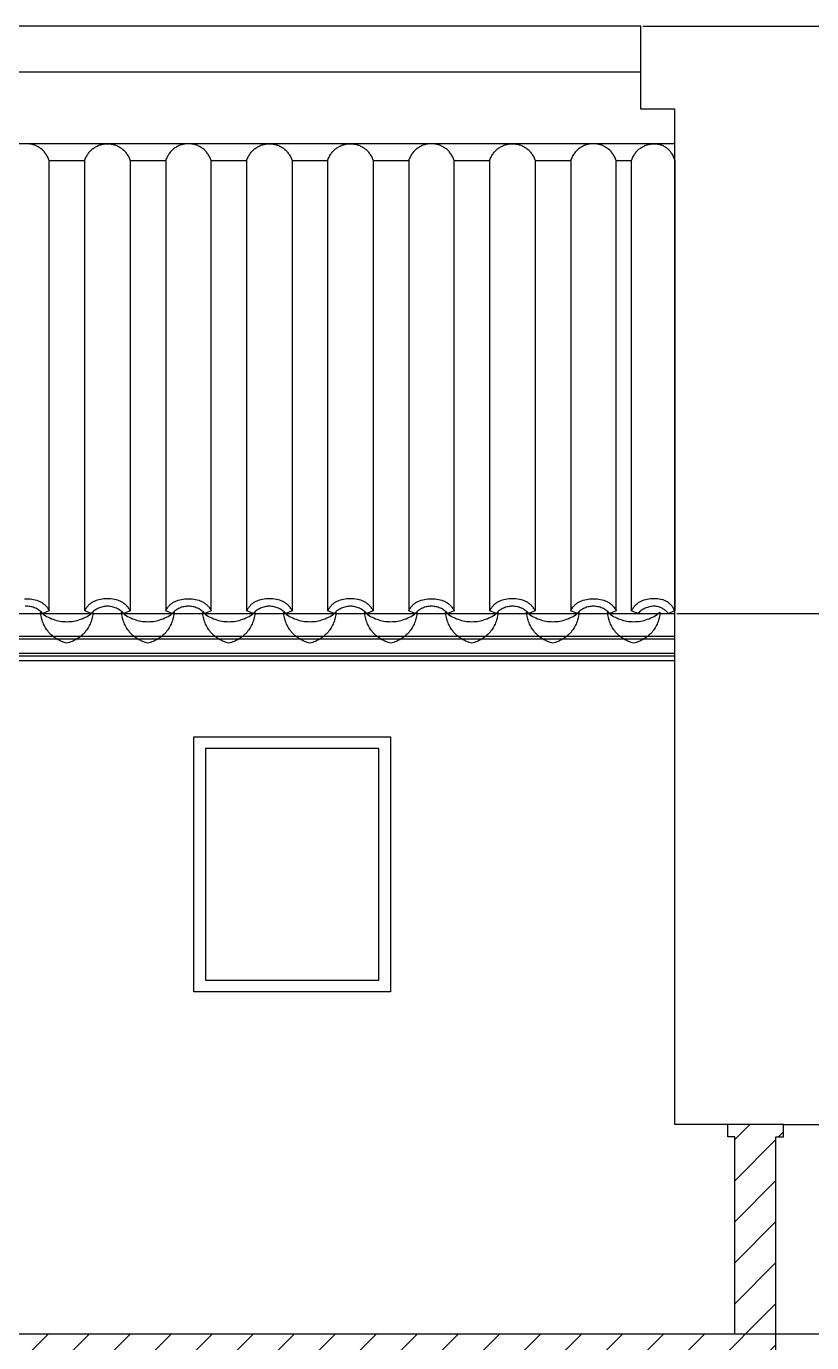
# Model space of a CAD drawing. Extents: x -20250 to 331240, y -699 to 63168.
# Drawn here: x 195553 to 198938, y 11074 to 16744 of the extents above; entities that cross this region are included whole.
import ezdxf

# ---------------------------------------------------------------- set-up
doc = ezdxf.new("R2010")
doc.units = 0
doc.header["$LTSCALE"] = 1000
doc.header["$MEASUREMENT"] = 0
for name, color, linetype in [('DOTE', 1, 'Continuous'), ('PUB_HATCH', 8, 'Continuous'), ('WALL', 9, 'Continuous'), ('窗', 4, 'Continuous')]:
    doc.layers.add(name, color=color, linetype=linetype)
doc.layers.add('瓦', color=7, linetype='Continuous', true_color=0x57e157)

msp = doc.modelspace()

# ---------------------------------------------------------------- hatches: boundary and pattern name
at = {"layer": 'PUB_HATCH'}
h = msp.add_hatch(dxfattribs=at)
h.set_pattern_fill('普通砖', color=256, scale=50, style=0)
h.set_pattern_definition([(45, (-59853.03, 80703.54), (-88.388383, 88.388383), [])])
h.paths.add_polyline_path([(198783.3, 11961.1), (198816.5, 11961.1), (198816.5, 12013.8), (198576.5, 12013.8), (198576.5, 11961.1), (198605.8, 11961.1), (198605.8, 11112.7), (194920.4, 11112.7), (194920.4, 12117.2), (194700.4, 12117.2), (194700.4, 11185.5), (192902.8, 11185.5), (192902.8, 13691.1), (194700.4, 13691.1), (194700.4, 13287.4), (194920.4, 13287.4), (194920.4, 13691.1), (195011.2, 13691.1), (195011.2, 13922.3), (194920.4, 13922.3), (194920.4, 13872.3), (192682.8, 13872.3), (192682.8, 13922.3), (192591.9, 13922.3), (192591.9, 13691.1), (192682.8, 13691.1), (192682.8, 7864.9), (192902.8, 7864.9), (192902.8, 11035.5), (194700.4, 11035.5), (194700.4, 7864.9), (194920.4, 7864.9), (194920.4, 10962.7), (198501.6, 10962.7), (198501.6, 10290.2), (198721.4, 10290.2), (198721.4, 10934.2), (198783.3, 10934.2)])

# ---------------------------------------------------------------- linework, layer by layer
at = {"layer": 'DOTE', "elevation": 0}
for points in [[(198210.7, 16744.3), (202243.7, 16744.3)], [(198357, 14214.5), (202243.7, 14214.5)], [(198816.5, 12013.8), (202243.7, 12013.8)], [(198605.8, 11112.7), (202243.7, 11112.7)]]:
    msp.add_lwpolyline(points, dxfattribs=at)
at = {"layer": 'WALL'}
for points in [[(198721.4, 7864.9, 0), (198721.4, 10934.2, 0), (198783.3, 10934.2, 0), (198783.3, 11961.1, 0), (198816.5, 11961.1, 0), (198816.5, 12013.8, 0), (198347.7, 12013.8, 0), (198347.7, 16387.6, 0), (198201.5, 16387.6, 0), (198201.5, 16744.3, 0), (188970.1, 16744.3, 0), (188970.1, 16387.6, 0), (188823.9, 16387.6, 0), (188823.9, 11881.3, 0), (188794.1, 11881.3, 0), (188794.1, 11839.2, 0), (188823.9, 11839.2, 0), (188823.9, 7848.1, 0), (189123.6, 7848.1, 0), (189123.6, 11719.5, 0), (190090.6, 11176.7, 0), (190789.2, 10855.7, 0), (191995, 10298.9, 0)], [(188970.1, 16547.8, 0), (198201.5, 16547.8, 0)], [(198347.7, 16238.6, 0), (188823.9, 16238.6, 0)], [(188823.9, 14214.5, 0), (198347.7, 14214.5, 0)], [(188823.9, 14118, 0), (198347.7, 14118, 0)], [(188823.9, 14105.8, 0), (198347.7, 14105.8, 0)], [(188823.9, 14043.6, 0), (198347.7, 14043.6, 0)], [(188823.9, 14032.1, 0), (198347.7, 14032.1, 0)], [(188823.9, 14013.1, 0), (198347.7, 14013.1, 0)], [(198605.8, 11112.7, 0), (198605.8, 11961.1, 0), (198576.5, 11961.1, 0), (198576.5, 12013.8, 0)], [(194920.4, 11112.7, 0), (198605.8, 11112.7, 0)]]:
    msp.add_polyline3d(points, dxfattribs=at)
at = {"layer": '瓦'}
for points in [[(195546, 14278.6), (195553.8, 14278.7), (195561.6, 14278.6), (195569.2, 14278.1), (195576.8, 14277.2), (195584.1, 14276), (195591.3, 14274.3), (195598.3, 14272.3), (195605, 14269.9), (195608.3, 14268.5), (195611.5, 14267), (195614.7, 14265.4), (195617.8, 14263.7), (195620.8, 14261.9), (195623.7, 14260), (195626.5, 14257.9), (195629.3, 14255.7), (195632, 14253.5), (195634.5, 14251.1), (195637, 14248.5), (195639.4, 14245.9), (195641.7, 14243.1), (195643.9, 14240.2), (195646, 14237.1), (195648, 14233.9), (195649.9, 14230.6), (195651.6, 14227.2), (195651.6, 16165.7), (195650.3, 16169.7), (195648.8, 16173.7), (195647.2, 16177.5), (195645.5, 16181.3), (195643.6, 16184.9), (195641.6, 16188.5), (195639.4, 16192), (195637.1, 16195.3), (195634.7, 16198.6), (195632.2, 16201.8), (195629.5, 16204.8), (195626.8, 16207.7), (195623.9, 16210.6), (195620.9, 16213.3), (195617.8, 16215.9), (195614.7, 16218.3), (195611.4, 16220.7), (195608, 16222.9), (195604.6, 16225), (195601, 16226.9), (195597.4, 16228.7), (195593.7, 16230.3), (195590, 16231.9), (195586.2, 16233.2), (195582.3, 16234.5), (195578.3, 16235.5), (195574.3, 16236.4), (195570.3, 16237.2), (195566.2, 16237.8), (195562.1, 16238.2), (195557.9, 16238.4), (195553.7, 16238.5), (195549.5, 16238.4)], [(195804.8, 14227.2), (195804.8, 16165.7), (195806.1, 16169.7), (195807.5, 16173.7), (195809.1, 16177.5), (195810.9, 16181.3), (195812.8, 16184.9), (195814.8, 16188.5), (195816.9, 16192), (195819.2, 16195.3), (195821.6, 16198.6), (195824.2, 16201.8), (195826.8, 16204.8), (195829.6, 16207.7), (195832.5, 16210.6), (195835.4, 16213.3), (195838.5, 16215.9), (195841.7, 16218.3), (195845, 16220.7), (195848.4, 16222.9), (195851.8, 16225), (195855.3, 16226.9), (195858.9, 16228.7), (195862.6, 16230.3), (195866.4, 16231.9), (195870.2, 16233.2), (195874.1, 16234.5), (195878, 16235.5), (195882, 16236.4), (195886.1, 16237.2), (195890.2, 16237.8), (195894.3, 16238.2), (195898.5, 16238.4), (195902.7, 16238.5), (195906.9, 16238.4), (195911.1, 16238.2), (195915.2, 16237.8), (195919.3, 16237.2), (195923.4, 16236.4), (195927.4, 16235.5), (195931.3, 16234.5), (195935.2, 16233.2), (195939, 16231.9), (195942.8, 16230.3), (195946.5, 16228.7), (195950.1, 16226.9), (195953.6, 16225), (195957, 16222.9), (195960.4, 16220.7), (195963.7, 16218.3), (195966.9, 16215.9), (195969.9, 16213.3), (195972.9, 16210.6), (195975.8, 16207.7), (195978.6, 16204.8), (195981.2, 16201.8), (195983.7, 16198.6), (195986.1, 16195.3), (195988.4, 16192), (195990.6, 16188.5), (195992.6, 16184.9), (195994.5, 16181.3), (195996.2, 16177.5), (195997.8, 16173.7), (195999.3, 16169.7), (196000.6, 16165.7), (196000.6, 14227.2), (195998.8, 14230.6), (195996.9, 14233.9), (195995, 14237.1), (195992.9, 14240.2), (195990.7, 14243.1), (195988.4, 14245.8), (195986, 14248.5), (195983.5, 14251), (195980.9, 14253.4), (195978.2, 14255.7), (195975.5, 14257.9), (195972.6, 14259.9), (195969.7, 14261.9), (195966.7, 14263.7), (195963.6, 14265.4), (195960.4, 14267), (195957.2, 14268.5), (195953.9, 14269.8), (195947.2, 14272.2), (195940.2, 14274.2), (195933, 14275.9), (195925.6, 14277.1), (195918.1, 14278), (195910.4, 14278.5), (195902.7, 14278.6), (195894.9, 14278.5), (195887.2, 14277.9), (195879.7, 14277.1), (195872.3, 14275.8), (195865.1, 14274.2), (195858.2, 14272.2), (195851.4, 14269.8), (195848.1, 14268.4), (195844.9, 14266.9), (195841.7, 14265.3), (195838.7, 14263.6), (195835.7, 14261.8), (195832.7, 14259.8), (195829.9, 14257.8), (195827.1, 14255.6), (195824.5, 14253.3), (195821.9, 14250.9), (195819.4, 14248.4), (195817, 14245.7), (195814.7, 14242.9), (195812.5, 14240), (195810.4, 14237), (195808.5, 14233.8), (195806.6, 14230.5), (195804.8, 14227)], [(196349.6, 14227.2), (196322, 14214.6), (196318.6, 14218.3), (196315, 14221.8), (196311.3, 14225), (196307.4, 14228.1), (196303.3, 14230.9), (196299.1, 14233.6), (196294.8, 14235.9), (196290.3, 14238.1), (196285.8, 14240), (196281.1, 14241.7), (196276.4, 14243.1), (196271.6, 14244.3), (196266.7, 14245.2), (196261.8, 14245.9), (196256.8, 14246.3), (196251.8, 14246.4), (196246.7, 14246.3), (196241.7, 14245.9), (196236.8, 14245.2), (196231.9, 14244.3), (196227.1, 14243.1), (196222.4, 14241.7), (196217.8, 14240), (196213.2, 14238.1), (196208.8, 14235.9), (196204.5, 14233.6), (196200.3, 14230.9), (196196.2, 14228.1), (196192.3, 14225.1), (196188.5, 14221.8), (196185, 14218.3), (196181.5, 14214.6), (196154, 14227.2), (196155.7, 14230.7), (196157.6, 14234), (196159.6, 14237.2), (196161.7, 14240.2), (196163.9, 14243.2), (196166.2, 14245.9), (196168.6, 14248.6), (196171.1, 14251.1), (196173.7, 14253.6), (196176.3, 14255.8), (196179.1, 14258), (196182, 14260.1), (196184.9, 14262), (196187.9, 14263.8), (196191, 14265.5), (196194.1, 14267.1), (196197.3, 14268.6), (196200.6, 14269.9), (196207.4, 14272.4), (196214.4, 14274.4), (196221.6, 14276), (196228.9, 14277.2), (196236.5, 14278.1), (196244.1, 14278.6), (196251.9, 14278.7), (196259.7, 14278.6), (196267.3, 14278.1), (196274.9, 14277.2), (196282.2, 14276), (196289.4, 14274.3), (196296.4, 14272.3), (196303.1, 14269.9), (196306.4, 14268.5), (196309.6, 14267), (196312.8, 14265.4), (196315.9, 14263.7), (196318.9, 14261.9), (196321.8, 14260), (196324.6, 14257.9), (196327.4, 14255.7), (196330.1, 14253.5), (196332.6, 14251.1), (196335.1, 14248.5), (196337.5, 14245.9), (196339.8, 14243.1), (196342, 14240.2), (196344.1, 14237.1), (196346.1, 14233.9), (196347.9, 14230.6), (196349.7, 14227.2), (196349.7, 16165.7), (196348.4, 16169.7), (196346.9, 16173.7), (196345.3, 16177.5), (196343.6, 16181.3), (196341.7, 16184.9), (196339.7, 16188.5), (196337.5, 16192), (196335.2, 16195.3), (196332.8, 16198.6), (196330.3, 16201.8), (196327.6, 16204.8), (196324.9, 16207.7), (196322, 16210.6), (196319, 16213.3), (196315.9, 16215.9), (196312.7, 16218.3), (196309.5, 16220.7), (196306.1, 16222.9), (196302.7, 16225), (196299.1, 16226.9), (196295.5, 16228.7), (196291.8, 16230.3), (196288.1, 16231.9), (196284.3, 16233.2), (196280.4, 16234.5), (196276.4, 16235.5), (196272.4, 16236.4), (196268.4, 16237.2), (196264.3, 16237.8), (196260.1, 16238.2), (196256, 16238.4), (196251.8, 16238.5), (196247.5, 16238.4), (196243.4, 16238.2), (196239.2, 16237.8), (196235.1, 16237.2), (196231.1, 16236.4), (196227.1, 16235.5), (196223.2, 16234.5), (196219.3, 16233.2), (196215.4, 16231.9), (196211.7, 16230.3), (196208, 16228.7), (196204.4, 16226.9), (196200.9, 16225), (196197.4, 16222.9), (196194, 16220.7), (196190.8, 16218.3), (196187.6, 16215.9), (196184.5, 16213.3), (196181.5, 16210.6), (196178.7, 16207.7), (196175.9, 16204.8), (196173.2, 16201.8), (196170.7, 16198.6), (196168.3, 16195.3), (196166, 16192), (196163.9, 16188.5), (196161.8, 16184.9), (196159.9, 16181.3), (196158.2, 16177.5), (196156.6, 16173.7), (196155.2, 16169.7), (196153.9, 16165.7), (196153.9, 14227.2)], [(196502.9, 14227.2), (196502.9, 16165.7), (196504.2, 16169.7), (196505.6, 16173.7), (196507.2, 16177.5), (196509, 16181.3), (196510.9, 16184.9), (196512.9, 16188.5), (196515, 16192), (196517.3, 16195.3), (196519.7, 16198.6), (196522.3, 16201.8), (196524.9, 16204.8), (196527.7, 16207.7), (196530.6, 16210.6), (196533.5, 16213.3), (196536.6, 16215.9), (196539.8, 16218.3), (196543.1, 16220.7), (196546.4, 16222.9), (196549.9, 16225), (196553.4, 16226.9), (196557, 16228.7), (196560.7, 16230.3), (196564.5, 16231.9), (196568.3, 16233.2), (196572.2, 16234.5), (196576.1, 16235.5), (196580.1, 16236.4), (196584.2, 16237.2), (196588.3, 16237.8), (196592.4, 16238.2), (196596.6, 16238.4), (196600.8, 16238.5), (196605, 16238.4), (196609.2, 16238.2), (196613.3, 16237.8), (196617.4, 16237.2), (196621.5, 16236.4), (196625.5, 16235.5), (196629.4, 16234.5), (196633.3, 16233.2), (196637.1, 16231.9), (196640.9, 16230.3), (196644.5, 16228.7), (196648.2, 16226.9), (196651.7, 16225), (196655.1, 16222.9), (196658.5, 16220.7), (196661.8, 16218.3), (196665, 16215.9), (196668, 16213.3), (196671, 16210.6), (196673.9, 16207.7), (196676.6, 16204.8), (196679.3, 16201.8), (196681.8, 16198.6), (196684.2, 16195.3), (196686.5, 16192), (196688.7, 16188.5), (196690.7, 16184.9), (196692.6, 16181.3), (196694.3, 16177.5), (196695.9, 16173.7), (196697.4, 16169.7), (196698.7, 16165.7), (196698.7, 14227.2), (196696.9, 14230.6), (196695, 14233.9), (196693, 14237.1), (196691, 14240.2), (196688.8, 14243.1), (196686.5, 14245.8), (196684.1, 14248.5), (196681.6, 14251), (196679, 14253.4), (196676.3, 14255.7), (196673.5, 14257.9), (196670.7, 14259.9), (196667.8, 14261.9), (196664.8, 14263.7), (196661.7, 14265.4), (196658.5, 14267), (196655.3, 14268.5), (196652, 14269.8), (196645.3, 14272.2), (196638.3, 14274.2), (196631.1, 14275.9), (196623.7, 14277.1), (196616.2, 14278), (196608.5, 14278.5), (196600.8, 14278.6), (196593, 14278.5), (196585.3, 14277.9), (196577.8, 14277.1), (196570.4, 14275.8), (196563.2, 14274.2), (196556.2, 14272.2), (196549.5, 14269.8), (196546.2, 14268.4), (196543, 14266.9), (196539.8, 14265.3), (196536.8, 14263.6), (196533.8, 14261.8), (196530.8, 14259.8), (196528, 14257.8), (196525.2, 14255.6), (196522.6, 14253.3), (196520, 14250.9), (196517.5, 14248.4), (196515.1, 14245.7), (196512.8, 14242.9), (196510.6, 14240), (196508.5, 14237), (196506.5, 14233.8), (196504.7, 14230.5), (196502.9, 14227)], [(196851.9, 14227.2), (196851.9, 16165.7), (196853.2, 16169.7), (196854.7, 16173.7), (196856.3, 16177.5), (196858, 16181.3), (196859.9, 16184.9), (196861.9, 16188.5), (196864.1, 16192), (196866.4, 16195.3), (196868.8, 16198.6), (196871.3, 16201.8), (196874, 16204.8), (196876.7, 16207.7), (196879.6, 16210.6), (196882.6, 16213.3), (196885.7, 16215.9), (196888.9, 16218.3), (196892.1, 16220.7), (196895.5, 16222.9), (196898.9, 16225), (196902.5, 16226.9), (196906.1, 16228.7), (196909.8, 16230.3), (196913.5, 16231.9), (196917.3, 16233.2), (196921.2, 16234.5), (196925.2, 16235.5), (196929.2, 16236.4), (196933.2, 16237.2), (196937.3, 16237.8), (196941.5, 16238.2), (196945.6, 16238.4), (196949.8, 16238.5), (196954, 16238.4), (196958.2, 16238.2), (196962.4, 16237.8), (196966.5, 16237.2), (196970.5, 16236.4), (196974.5, 16235.5), (196978.4, 16234.5), (196982.3, 16233.2), (196986.2, 16231.9), (196989.9, 16230.3), (196993.6, 16228.7), (196997.2, 16226.9), (197000.7, 16225), (197004.2, 16222.9), (197007.5, 16220.7), (197010.8, 16218.3), (197014, 16215.9), (197017.1, 16213.3), (197020.1, 16210.6), (197022.9, 16207.7), (197025.7, 16204.8), (197028.4, 16201.8), (197030.9, 16198.6), (197033.3, 16195.3), (197035.6, 16192), (197037.7, 16188.5), (197039.8, 16184.9), (197041.6, 16181.3), (197043.4, 16177.5), (197045, 16173.7), (197046.4, 16169.7), (197047.7, 16165.7), (197047.7, 14227.2), (197046, 14230.6), (197044.1, 14233.9), (197042.1, 14237.1), (197040, 14240.2), (197037.8, 14243.1), (197035.5, 14245.8), (197033.1, 14248.5), (197030.6, 14251), (197028, 14253.4), (197025.4, 14255.7), (197022.6, 14257.9), (197019.7, 14259.9), (197016.8, 14261.9), (197013.8, 14263.7), (197010.7, 14265.4), (197007.6, 14267), (197004.4, 14268.5), (197001.1, 14269.8), (196994.3, 14272.2), (196987.3, 14274.2), (196980.1, 14275.9), (196972.8, 14277.1), (196965.2, 14278), (196957.6, 14278.5), (196949.8, 14278.6), (196942, 14278.5), (196934.4, 14277.9), (196926.8, 14277.1), (196919.5, 14275.8), (196912.3, 14274.2), (196905.3, 14272.2), (196898.5, 14269.8), (196895.3, 14268.4), (196892, 14266.9), (196888.9, 14265.3), (196885.8, 14263.6), (196882.8, 14261.8), (196879.9, 14259.8), (196877, 14257.8), (196874.3, 14255.6), (196871.6, 14253.3), (196869, 14250.9), (196866.5, 14248.4), (196864.1, 14245.7), (196861.9, 14242.9), (196859.7, 14240), (196857.6, 14237), (196855.6, 14233.8), (196853.7, 14230.5), (196852, 14227)], [(197396.8, 14227.2), (197369.2, 14214.6), (197365.8, 14218.3), (197362.2, 14221.8), (197358.4, 14225), (197354.5, 14228.1), (197350.4, 14230.9), (197346.2, 14233.6), (197341.9, 14235.9), (197337.5, 14238.1), (197332.9, 14240), (197328.3, 14241.7), (197323.5, 14243.1), (197318.7, 14244.3), (197313.9, 14245.2), (197308.9, 14245.9), (197303.9, 14246.3), (197298.9, 14246.4), (197293.9, 14246.3), (197288.9, 14245.9), (197284, 14245.2), (197279.1, 14244.3), (197274.3, 14243.1), (197269.5, 14241.7), (197264.9, 14240), (197260.4, 14238.1), (197255.9, 14235.9), (197251.6, 14233.6), (197247.4, 14230.9), (197243.4, 14228.1), (197239.4, 14225.1), (197235.7, 14221.8), (197232.1, 14218.3), (197228.7, 14214.6), (197201.1, 14227.2), (197202.9, 14230.7), (197204.8, 14234), (197206.7, 14237.2), (197208.8, 14240.2), (197211, 14243.2), (197213.3, 14245.9), (197215.7, 14248.6), (197218.2, 14251.1), (197220.8, 14253.6), (197223.5, 14255.8), (197226.2, 14258), (197229.1, 14260.1), (197232, 14262), (197235, 14263.8), (197238.1, 14265.5), (197241.2, 14267.1), (197244.5, 14268.6), (197247.8, 14269.9), (197254.5, 14272.4), (197261.5, 14274.4), (197268.7, 14276), (197276.1, 14277.2), (197283.6, 14278.1), (197291.3, 14278.6), (197299, 14278.7), (197306.8, 14278.6), (197314.5, 14278.1), (197322, 14277.2), (197329.4, 14276), (197336.5, 14274.3), (197343.5, 14272.3), (197350.3, 14269.9), (197353.6, 14268.5), (197356.8, 14267), (197359.9, 14265.4), (197363, 14263.7), (197366, 14261.9), (197368.9, 14260), (197371.8, 14257.9), (197374.5, 14255.7), (197377.2, 14253.5), (197379.8, 14251.1), (197382.3, 14248.5), (197384.7, 14245.9), (197387, 14243.1), (197389.1, 14240.2), (197391.2, 14237.1), (197393.2, 14233.9), (197395.1, 14230.6), (197396.8, 14227.2), (197396.8, 16165.7), (197395.5, 16169.7), (197394.1, 16173.7), (197392.5, 16177.5), (197390.7, 16181.3), (197388.8, 16184.9), (197386.8, 16188.5), (197384.7, 16192), (197382.4, 16195.3), (197380, 16198.6), (197377.4, 16201.8), (197374.8, 16204.8), (197372, 16207.7), (197369.1, 16210.6), (197366.2, 16213.3), (197363.1, 16215.9), (197359.9, 16218.3), (197356.6, 16220.7), (197353.2, 16222.9), (197349.8, 16225), (197346.3, 16226.9), (197342.7, 16228.7), (197339, 16230.3), (197335.2, 16231.9), (197331.4, 16233.2), (197327.5, 16234.5), (197323.6, 16235.5), (197319.6, 16236.4), (197315.5, 16237.2), (197311.4, 16237.8), (197307.3, 16238.2), (197303.1, 16238.4), (197298.9, 16238.5), (197294.7, 16238.4), (197290.5, 16238.2), (197286.4, 16237.8), (197282.3, 16237.2), (197278.2, 16236.4), (197274.2, 16235.5), (197270.3, 16234.5), (197266.4, 16233.2), (197262.6, 16231.9), (197258.8, 16230.3), (197255.1, 16228.7), (197251.5, 16226.9), (197248, 16225), (197244.6, 16222.9), (197241.2, 16220.7), (197237.9, 16218.3), (197234.7, 16215.9), (197231.6, 16213.3), (197228.7, 16210.6), (197225.8, 16207.7), (197223, 16204.8), (197220.4, 16201.8), (197217.9, 16198.6), (197215.4, 16195.3), (197213.1, 16192), (197211, 16188.5), (197209, 16184.9), (197207.1, 16181.3), (197205.3, 16177.5), (197203.7, 16173.7), (197202.3, 16169.7), (197201, 16165.7), (197201, 14227.2)], [(197550, 14227.2), (197550, 16165.7), (197551.3, 16169.7), (197552.8, 16173.7), (197554.4, 16177.5), (197556.1, 16181.3), (197558, 16184.9), (197560, 16188.5), (197562.2, 16192), (197564.5, 16195.3), (197566.9, 16198.6), (197569.4, 16201.8), (197572.1, 16204.8), (197574.8, 16207.7), (197577.7, 16210.6), (197580.7, 16213.3), (197583.8, 16215.9), (197586.9, 16218.3), (197590.2, 16220.7), (197593.6, 16222.9), (197597, 16225), (197600.6, 16226.9), (197604.2, 16228.7), (197607.9, 16230.3), (197611.6, 16231.9), (197615.4, 16233.2), (197619.3, 16234.5), (197623.3, 16235.5), (197627.3, 16236.4), (197631.3, 16237.2), (197635.4, 16237.8), (197639.5, 16238.2), (197643.7, 16238.4), (197647.9, 16238.5), (197652.1, 16238.4), (197656.3, 16238.2), (197660.5, 16237.8), (197664.6, 16237.2), (197668.6, 16236.4), (197672.6, 16235.5), (197676.5, 16234.5), (197680.4, 16233.2), (197684.2, 16231.9), (197688, 16230.3), (197691.7, 16228.7), (197695.3, 16226.9), (197698.8, 16225), (197702.3, 16222.9), (197705.6, 16220.7), (197708.9, 16218.3), (197712.1, 16215.9), (197715.2, 16213.3), (197718.2, 16210.6), (197721, 16207.7), (197723.8, 16204.8), (197726.4, 16201.8), (197729, 16198.6), (197731.4, 16195.3), (197733.7, 16192), (197735.8, 16188.5), (197737.9, 16184.9), (197739.7, 16181.3), (197741.5, 16177.5), (197743.1, 16173.7), (197744.5, 16169.7), (197745.8, 16165.7), (197745.8, 14227.2), (197744, 14230.6), (197742.2, 14233.9), (197740.2, 14237.1), (197738.1, 14240.2), (197735.9, 14243.1), (197733.6, 14245.8), (197731.2, 14248.5), (197728.7, 14251), (197726.1, 14253.4), (197723.5, 14255.7), (197720.7, 14257.9), (197717.8, 14259.9), (197714.9, 14261.9), (197711.9, 14263.7), (197708.8, 14265.4), (197705.7, 14267), (197702.5, 14268.5), (197699.2, 14269.8), (197692.4, 14272.2), (197685.4, 14274.2), (197678.2, 14275.9), (197670.9, 14277.1), (197663.3, 14278), (197655.7, 14278.5), (197647.9, 14278.6), (197640.1, 14278.5), (197632.5, 14277.9), (197624.9, 14277.1), (197617.6, 14275.8), (197610.4, 14274.2), (197603.4, 14272.2), (197596.6, 14269.8), (197593.4, 14268.4), (197590.1, 14266.9), (197587, 14265.3), (197583.9, 14263.6), (197580.9, 14261.8), (197578, 14259.8), (197575.1, 14257.8), (197572.4, 14255.6), (197569.7, 14253.3), (197567.1, 14250.9), (197564.6, 14248.4), (197562.2, 14245.7), (197559.9, 14242.9), (197557.8, 14240), (197555.7, 14237), (197553.7, 14233.8), (197551.8, 14230.5), (197550.1, 14227)], [(198094.9, 14227.2), (198067.3, 14214.6), (198063.9, 14218.3), (198060.3, 14221.8), (198056.5, 14225), (198052.6, 14228.1), (198048.5, 14230.9), (198044.3, 14233.6), (198040, 14235.9), (198035.6, 14238.1), (198031, 14240), (198026.4, 14241.7), (198021.6, 14243.1), (198016.8, 14244.3), (198012, 14245.2), (198007, 14245.9), (198002, 14246.3), (197997, 14246.4), (197992, 14246.3), (197987, 14245.9), (197982, 14245.2), (197977.2, 14244.3), (197972.4, 14243.1), (197967.6, 14241.7), (197963, 14240), (197958.5, 14238.1), (197954, 14235.9), (197949.7, 14233.6), (197945.5, 14230.9), (197941.5, 14228.1), (197937.5, 14225.1), (197933.8, 14221.8), (197930.2, 14218.3), (197926.8, 14214.6), (197899.2, 14227.2), (197901, 14230.7), (197902.9, 14234), (197904.8, 14237.2), (197906.9, 14240.2), (197909.1, 14243.2), (197911.4, 14245.9), (197913.8, 14248.6), (197916.3, 14251.1), (197918.9, 14253.6), (197921.6, 14255.8), (197924.3, 14258), (197927.2, 14260.1), (197930.1, 14262), (197933.1, 14263.8), (197936.2, 14265.5), (197939.3, 14267.1), (197942.6, 14268.6), (197945.9, 14269.9), (197952.6, 14272.4), (197959.6, 14274.4), (197966.8, 14276), (197974.2, 14277.2), (197981.7, 14278.1), (197989.4, 14278.6), (197997.1, 14278.7), (198004.9, 14278.6), (198012.6, 14278.1), (198020.1, 14277.2), (198027.5, 14276), (198034.6, 14274.3), (198041.6, 14272.3), (198048.4, 14269.9), (198051.7, 14268.5), (198054.9, 14267), (198058, 14265.4), (198061.1, 14263.7), (198064.1, 14261.9), (198067, 14260), (198069.9, 14257.9), (198072.6, 14255.7), (198075.3, 14253.5), (198077.9, 14251.1), (198080.4, 14248.5), (198082.7, 14245.9), (198085, 14243.1), (198087.2, 14240.2), (198089.3, 14237.1), (198091.3, 14233.9), (198093.2, 14230.6), (198094.9, 14227.2), (198094.9, 16165.7), (198093.6, 16169.7), (198092.2, 16173.7), (198090.6, 16177.5), (198088.8, 16181.3), (198086.9, 16184.9), (198084.9, 16188.5), (198082.7, 16192), (198080.5, 16195.3), (198078, 16198.6), (198075.5, 16201.8), (198072.9, 16204.8), (198070.1, 16207.7), (198067.2, 16210.6), (198064.2, 16213.3), (198061.2, 16215.9), (198058, 16218.3), (198054.7, 16220.7), (198051.3, 16222.9), (198047.9, 16225), (198044.4, 16226.9), (198040.7, 16228.7), (198037.1, 16230.3), (198033.3, 16231.9), (198029.5, 16233.2), (198025.6, 16234.5), (198021.7, 16235.5), (198017.7, 16236.4), (198013.6, 16237.2), (198009.5, 16237.8), (198005.4, 16238.2), (198001.2, 16238.4), (197997, 16238.5), (197992.8, 16238.4), (197988.6, 16238.2), (197984.5, 16237.8), (197980.4, 16237.2), (197976.3, 16236.4), (197972.3, 16235.5), (197968.4, 16234.5), (197964.5, 16233.2), (197960.7, 16231.9), (197956.9, 16230.3), (197953.2, 16228.7), (197949.6, 16226.9), (197946.1, 16225), (197942.6, 16222.9), (197939.3, 16220.7), (197936, 16218.3), (197932.8, 16215.9), (197929.7, 16213.3), (197926.8, 16210.6), (197923.9, 16207.7), (197921.1, 16204.8), (197918.5, 16201.8), (197915.9, 16198.6), (197913.5, 16195.3), (197911.2, 16192), (197909.1, 16188.5), (197907.1, 16184.9), (197905.2, 16181.3), (197903.4, 16177.5), (197901.8, 16173.7), (197900.4, 16169.7), (197899.1, 16165.7), (197899.1, 14227.2)], [(198161.2, 14227.2), (198161.2, 16165.7), (198162.4, 16169.7), (198163.9, 16173.7), (198165.5, 16177.5), (198167.2, 16181.3), (198169.1, 16184.9), (198171.1, 16188.5), (198173.3, 16192), (198175.6, 16195.3), (198178, 16198.6), (198180.5, 16201.8), (198183.2, 16204.8), (198186, 16207.7), (198188.8, 16210.6), (198191.8, 16213.3), (198194.9, 16215.9), (198198.1, 16218.3), (198201.3, 16220.7), (198204.7, 16222.9), (198208.2, 16225), (198211.7, 16226.9), (198215.3, 16228.7), (198219, 16230.3), (198222.7, 16231.9), (198226.6, 16233.2), (198230.5, 16234.5), (198234.4, 16235.5), (198238.4, 16236.4), (198242.4, 16237.2), (198246.5, 16237.8), (198250.7, 16238.2), (198254.8, 16238.4), (198259.1, 16238.5), (198263.2, 16238.4), (198267.3, 16238.2), (198271.4, 16237.8), (198275.3, 16237.2), (198279.1, 16236.4), (198282.9, 16235.5), (198286.5, 16234.5), (198290.1, 16233.2), (198293.6, 16231.9), (198297, 16230.3), (198300.3, 16228.7), (198303.5, 16226.9), (198306.6, 16225), (198309.7, 16222.9), (198312.6, 16220.7), (198315.4, 16218.3), (198318.2, 16215.9), (198320.8, 16213.3), (198323.4, 16210.6), (198325.9, 16207.7), (198328.2, 16204.8), (198330.5, 16201.8), (198332.7, 16198.6), (198334.7, 16195.3), (198338.6, 16188.5), (198342.1, 16181.3), (198345.1, 16173.7), (198347.7, 16165.7), (198347.7, 14227.2), (198344.2, 14233.9), (198340.4, 14240.2), (198338.4, 14243.1), (198336.4, 14245.8), (198334.3, 14248.5), (198332.1, 14251), (198329.8, 14253.4), (198327.5, 14255.7), (198325.1, 14257.9), (198322.7, 14259.9), (198320.2, 14261.9), (198317.6, 14263.7), (198314.9, 14265.4), (198312.2, 14267), (198309.4, 14268.5), (198306.6, 14269.8), (198303.6, 14271.1), (198300.6, 14272.2), (198297.6, 14273.3), (198294.4, 14274.2), (198287.9, 14275.9), (198281.1, 14277.1), (198274.1, 14278), (198266.7, 14278.5), (198259, 14278.6), (198251.2, 14278.5), (198243.6, 14277.9), (198236.1, 14277.1), (198228.7, 14275.8), (198221.5, 14274.2), (198214.5, 14272.2), (198207.8, 14269.8), (198204.5, 14268.4), (198201.3, 14266.9), (198198.1, 14265.3), (198195, 14263.6), (198192, 14261.8), (198189.1, 14259.8), (198186.3, 14257.8), (198183.5, 14255.6), (198180.8, 14253.3), (198178.2, 14250.9), (198175.8, 14248.4), (198173.4, 14245.7), (198171.1, 14242.9), (198168.9, 14240), (198166.8, 14237), (198164.8, 14233.8), (198162.9, 14230.5), (198161.2, 14227)], [(195651.6, 16165.7), (195804.8, 16165.7)], [(196000.6, 16165.7), (196153.9, 16165.7)], [(196349.7, 16165.7), (196502.9, 16165.7)], [(196698.7, 16165.7), (196851.9, 16165.7)], [(197047.8, 16165.7), (197201, 16165.7)], [(197396.8, 16165.7), (197550, 16165.7)], [(197745.9, 16165.7), (197899.1, 16165.7)], [(198094.9, 16165.7), (198161.2, 16165.7)], [(195651.5, 14227.2), (195624, 14214.6), (195620.5, 14218.3), (195616.9, 14221.8), (195613.2, 14225), (195609.3, 14228.1), (195605.2, 14230.9), (195601, 14233.6), (195596.7, 14235.9), (195592.2, 14238.1), (195587.7, 14240), (195583, 14241.7), (195578.3, 14243.1), (195573.5, 14244.3), (195568.6, 14245.2), (195563.7, 14245.9), (195558.7, 14246.3), (195553.7, 14246.4), (195548.6, 14246.3)], [(196000.6, 14227.1), (195973, 14214.5), (195969.6, 14218.2), (195966, 14221.6), (195962.2, 14224.9), (195958.3, 14228), (195954.3, 14230.8), (195950.1, 14233.4), (195945.7, 14235.8), (195941.3, 14238), (195936.8, 14239.9), (195932.1, 14241.6), (195927.4, 14243), (195922.6, 14244.2), (195917.7, 14245.1), (195912.7, 14245.7), (195907.8, 14246.2), (195902.7, 14246.3), (195897.7, 14246.2), (195892.7, 14245.7), (195887.8, 14245.1), (195882.9, 14244.2), (195878.1, 14243), (195873.4, 14241.6), (195868.7, 14239.9), (195864.2, 14238), (195859.7, 14235.8), (195855.4, 14233.4), (195851.2, 14230.8), (195847.1, 14228), (195843.2, 14224.9), (195839.5, 14221.7), (195835.9, 14218.2), (195832.5, 14214.5), (195804.9, 14227.1)], [(196698.7, 14227.1), (196671.1, 14214.5), (196667.7, 14218.2), (196664.1, 14221.6), (196660.3, 14224.9), (196656.4, 14228), (196652.4, 14230.8), (196648.2, 14233.4), (196643.8, 14235.8), (196639.4, 14238), (196634.9, 14239.9), (196630.2, 14241.6), (196625.5, 14243), (196620.7, 14244.2), (196615.8, 14245.1), (196610.8, 14245.7), (196605.9, 14246.2), (196600.8, 14246.3), (196595.8, 14246.2), (196590.8, 14245.7), (196585.9, 14245.1), (196581, 14244.2), (196576.2, 14243), (196571.5, 14241.6), (196566.8, 14239.9), (196562.3, 14238), (196557.8, 14235.8), (196553.5, 14233.4), (196549.3, 14230.8), (196545.2, 14228), (196541.3, 14224.9), (196537.6, 14221.7), (196534, 14218.2), (196530.5, 14214.5), (196503, 14227.1)], [(197047.7, 14227.1), (197020.2, 14214.5), (197016.7, 14218.2), (197013.1, 14221.6), (197009.4, 14224.9), (197005.5, 14228), (197001.4, 14230.8), (196997.2, 14233.4), (196992.9, 14235.8), (196988.4, 14238), (196983.9, 14239.9), (196979.2, 14241.6), (196974.5, 14243), (196969.7, 14244.2), (196964.8, 14245.1), (196959.9, 14245.7), (196954.9, 14246.2), (196949.9, 14246.3), (196944.8, 14246.2), (196939.9, 14245.7), (196934.9, 14245.1), (196930, 14244.2), (196925.2, 14243), (196920.5, 14241.6), (196915.9, 14239.9), (196911.3, 14238), (196906.9, 14235.8), (196902.5, 14233.4), (196898.4, 14230.8), (196894.3, 14228), (196890.4, 14224.9), (196886.6, 14221.7), (196883, 14218.2), (196879.6, 14214.5), (196852.1, 14227.1)], [(197745.8, 14227.2), (197718.2, 14214.6), (197714.8, 14218.3), (197711.2, 14221.8), (197707.5, 14225), (197703.5, 14228.1), (197699.5, 14230.9), (197695.3, 14233.6), (197691, 14235.9), (197686.5, 14238.1), (197682, 14240), (197677.3, 14241.7), (197672.6, 14243.1), (197667.8, 14244.3), (197662.9, 14245.2), (197658, 14245.9), (197653, 14246.3), (197648, 14246.4), (197642.9, 14246.3), (197637.9, 14245.9), (197633, 14245.2), (197628.1, 14244.3), (197623.3, 14243.1), (197618.6, 14241.7), (197614, 14240), (197609.4, 14238.1), (197605, 14235.9), (197600.7, 14233.6), (197596.5, 14230.9), (197592.4, 14228.1), (197588.5, 14225.1), (197584.7, 14221.8), (197581.1, 14218.3), (197577.7, 14214.6), (197550.2, 14227.2)], [(198347.7, 14227.1), (198320.2, 14214.5), (198313.5, 14221.6), (198310.2, 14224.9), (198306.9, 14228), (198303.6, 14230.8), (198300.1, 14233.4), (198296.6, 14235.8), (198293.1, 14238), (198289.4, 14239.9), (198285.6, 14241.6), (198281.6, 14243), (198277.5, 14244.2), (198273.2, 14245.1), (198268.7, 14245.7), (198264, 14246.2), (198259.1, 14246.3), (198254.1, 14246.2), (198249.1, 14245.7), (198244.1, 14245.1), (198239.3, 14244.2), (198234.4, 14243), (198229.7, 14241.6), (198225.1, 14239.9), (198220.5, 14238), (198216.1, 14235.8), (198211.8, 14233.4), (198207.6, 14230.8), (198203.5, 14228), (198199.6, 14224.9), (198195.8, 14221.7), (198192.2, 14218.2), (198188.8, 14214.5), (198161.3, 14227.1)]]:
    msp.add_lwpolyline(points, dxfattribs=at)
for points in [[(195840.6, 14220.8), (195840.1, 14214.7), (195839.4, 14208.8), (195838.5, 14202.9), (195837.3, 14197.1), (195835.9, 14191.3), (195834.2, 14185.7), (195832.4, 14180.2), (195830.3, 14174.7), (195828, 14169.3), (195825.5, 14164.1), (195822.8, 14159), (195819.9, 14154), (195816.9, 14149.1), (195813.6, 14144.3), (195810.1, 14139.7), (195806.5, 14135.2), (195802.7, 14130.9), (195798.7, 14126.7), (195794.6, 14122.7), (195790.3, 14118.9), (195785.8, 14115.2), (195781.2, 14111.7), (195776.4, 14108.4), (195771.5, 14105.2), (195766.5, 14102.3), (195761.3, 14099.5), (195756, 14097), (195750.6, 14094.6), (195745.1, 14092.5), (195739.4, 14090.6), (195733.7, 14088.9), (195727.8, 14087.4), (195721.9, 14088.9), (195716.2, 14090.6), (195710.5, 14092.5), (195705, 14094.6), (195699.6, 14097), (195694.3, 14099.5), (195689.1, 14102.3), (195684.1, 14105.2), (195679.2, 14108.4), (195674.4, 14111.7), (195669.8, 14115.2), (195665.4, 14118.9), (195661, 14122.7), (195656.9, 14126.7), (195652.9, 14130.9), (195649.1, 14135.2), (195645.5, 14139.7), (195642, 14144.3), (195638.7, 14149.1), (195635.7, 14154), (195632.8, 14159), (195630.1, 14164.1), (195627.6, 14169.3), (195625.3, 14174.7), (195623.2, 14180.2), (195621.4, 14185.7), (195619.7, 14191.3), (195618.3, 14197.1), (195617.1, 14202.9), (195616.2, 14208.8), (195615.5, 14214.7), (195615, 14220.8), (195621.2, 14215.8), (195627.5, 14211.2), (195634.1, 14206.8), (195640.7, 14202.8), (195647.5, 14199.2), (195654.4, 14195.8), (195661.5, 14192.7), (195668.6, 14190), (195675.8, 14187.6), (195683.1, 14185.5), (195690.4, 14183.8), (195697.8, 14182.3), (195705.3, 14181.2), (195712.8, 14180.4), (195720.3, 14179.9), (195727.8, 14179.8), (195735.3, 14179.9), (195742.8, 14180.4), (195750.3, 14181.2), (195757.8, 14182.3), (195765.2, 14183.8), (195772.5, 14185.5), (195779.8, 14187.6), (195787, 14190), (195794.1, 14192.7), (195801.2, 14195.8), (195808.1, 14199.2), (195814.9, 14202.8), (195821.5, 14206.8), (195828.1, 14211.2), (195834.4, 14215.8)], [(196189.7, 14220.8), (196189.2, 14214.7), (196188.5, 14208.8), (196187.5, 14202.9), (196186.4, 14197.1), (196184.9, 14191.3), (196183.3, 14185.7), (196181.4, 14180.2), (196179.4, 14174.7), (196177.1, 14169.3), (196174.6, 14164.1), (196171.9, 14159), (196169, 14154), (196165.9, 14149.1), (196162.6, 14144.3), (196159.2, 14139.7), (196155.5, 14135.2), (196151.7, 14130.9), (196147.7, 14126.7), (196143.6, 14122.7), (196139.3, 14118.9), (196134.8, 14115.2), (196130.2, 14111.7), (196125.5, 14108.4), (196120.6, 14105.2), (196115.5, 14102.3), (196110.4, 14099.5), (196105.1, 14097), (196099.7, 14094.6), (196094.1, 14092.5), (196088.5, 14090.6), (196082.7, 14088.9), (196076.9, 14087.4), (196071, 14088.9), (196065.2, 14090.6), (196059.6, 14092.5), (196054, 14094.6), (196048.6, 14097), (196043.3, 14099.5), (196038.2, 14102.3), (196033.1, 14105.2), (196028.2, 14108.4), (196023.5, 14111.7), (196018.9, 14115.2), (196014.4, 14118.9), (196010.1, 14122.7), (196006, 14126.7), (196002, 14130.9), (195998.2, 14135.2), (195994.5, 14139.7), (195991.1, 14144.3), (195987.8, 14149.1), (195984.7, 14154), (195981.8, 14159), (195979.1, 14164.1), (195976.6, 14169.3), (195974.3, 14174.7), (195972.3, 14180.2), (195970.4, 14185.7), (195968.8, 14191.3), (195967.3, 14197.1), (195966.2, 14202.9), (195965.2, 14208.8), (195964.5, 14214.7), (195964, 14220.8), (195970.2, 14215.8), (195976.6, 14211.2), (195983.1, 14206.8), (195989.8, 14202.8), (195996.6, 14199.2), (196003.5, 14195.8), (196010.5, 14192.7), (196017.6, 14190), (196024.8, 14187.6), (196032.1, 14185.5), (196039.5, 14183.8), (196046.9, 14182.3), (196054.3, 14181.2), (196061.8, 14180.4), (196069.3, 14179.9), (196076.8, 14179.8), (196084.4, 14179.9), (196091.9, 14180.4), (196099.4, 14181.2), (196106.8, 14182.3), (196114.2, 14183.8), (196121.6, 14185.5), (196128.9, 14187.6), (196136.1, 14190), (196143.2, 14192.7), (196150.2, 14195.8), (196157.1, 14199.2), (196163.9, 14202.8), (196170.6, 14206.8), (196177.1, 14211.2), (196183.5, 14215.8)], [(196538.7, 14220.8), (196538.2, 14214.7), (196537.5, 14208.8), (196536.6, 14202.9), (196535.4, 14197.1), (196534, 14191.3), (196532.3, 14185.7), (196530.5, 14180.2), (196528.4, 14174.7), (196526.1, 14169.3), (196523.6, 14164.1), (196520.9, 14159), (196518, 14154), (196515, 14149.1), (196511.7, 14144.3), (196508.2, 14139.7), (196504.6, 14135.2), (196500.8, 14130.9), (196496.8, 14126.7), (196492.7, 14122.7), (196488.4, 14118.9), (196483.9, 14115.2), (196479.3, 14111.7), (196474.5, 14108.4), (196469.6, 14105.2), (196464.6, 14102.3), (196459.4, 14099.5), (196454.1, 14097), (196448.7, 14094.6), (196443.2, 14092.5), (196437.5, 14090.6), (196431.8, 14088.9), (196425.9, 14087.4), (196420, 14088.9), (196414.3, 14090.6), (196408.6, 14092.5), (196403.1, 14094.6), (196397.7, 14097), (196392.4, 14099.5), (196387.2, 14102.3), (196382.2, 14105.2), (196377.3, 14108.4), (196372.5, 14111.7), (196367.9, 14115.2), (196363.4, 14118.9), (196359.1, 14122.7), (196355, 14126.7), (196351, 14130.9), (196347.2, 14135.2), (196343.6, 14139.7), (196340.1, 14144.3), (196336.8, 14149.1), (196333.8, 14154), (196330.9, 14159), (196328.2, 14164.1), (196325.7, 14169.3), (196323.4, 14174.7), (196321.3, 14180.2), (196319.5, 14185.7), (196317.8, 14191.3), (196316.4, 14197.1), (196315.2, 14202.9), (196314.3, 14208.8), (196313.5, 14214.7), (196313.1, 14220.8), (196319.3, 14215.8), (196325.6, 14211.2), (196332.2, 14206.8), (196338.8, 14202.8), (196345.6, 14199.2), (196352.5, 14195.8), (196359.5, 14192.7), (196366.7, 14190), (196373.9, 14187.6), (196381.2, 14185.5), (196388.5, 14183.8), (196395.9, 14182.3), (196403.4, 14181.2), (196410.9, 14180.4), (196418.4, 14179.9), (196425.9, 14179.8), (196433.4, 14179.9), (196440.9, 14180.4), (196448.4, 14181.2), (196455.9, 14182.3), (196463.3, 14183.8), (196470.6, 14185.5), (196477.9, 14187.6), (196485.1, 14190), (196492.2, 14192.7), (196499.3, 14195.8), (196506.2, 14199.2), (196513, 14202.8), (196519.6, 14206.8), (196526.1, 14211.2), (196532.5, 14215.8)], [(196887.8, 14220.8), (196887.3, 14214.7), (196886.6, 14208.8), (196885.6, 14202.9), (196884.4, 14197.1), (196883, 14191.3), (196881.4, 14185.7), (196879.5, 14180.2), (196877.5, 14174.7), (196875.2, 14169.3), (196872.7, 14164.1), (196870, 14159), (196867.1, 14154), (196864, 14149.1), (196860.7, 14144.3), (196857.3, 14139.7), (196853.6, 14135.2), (196849.8, 14130.9), (196845.8, 14126.7), (196841.7, 14122.7), (196837.4, 14118.9), (196832.9, 14115.2), (196828.3, 14111.7), (196823.6, 14108.4), (196818.7, 14105.2), (196813.6, 14102.3), (196808.5, 14099.5), (196803.2, 14097), (196797.8, 14094.6), (196792.2, 14092.5), (196786.6, 14090.6), (196780.8, 14088.9), (196775, 14087.4), (196769.1, 14088.9), (196763.3, 14090.6), (196757.7, 14092.5), (196752.1, 14094.6), (196746.7, 14097), (196741.4, 14099.5), (196736.3, 14102.3), (196731.2, 14105.2), (196726.3, 14108.4), (196721.6, 14111.7), (196717, 14115.2), (196712.5, 14118.9), (196708.2, 14122.7), (196704, 14126.7), (196700.1, 14130.9), (196696.3, 14135.2), (196692.6, 14139.7), (196689.2, 14144.3), (196685.9, 14149.1), (196682.8, 14154), (196679.9, 14159), (196677.2, 14164.1), (196674.7, 14169.3), (196672.4, 14174.7), (196670.4, 14180.2), (196668.5, 14185.7), (196666.9, 14191.3), (196665.4, 14197.1), (196664.3, 14202.9), (196663.3, 14208.8), (196662.6, 14214.7), (196662.1, 14220.8), (196668.3, 14215.8), (196674.7, 14211.2), (196681.2, 14206.8), (196687.9, 14202.8), (196694.7, 14199.2), (196701.6, 14195.8), (196708.6, 14192.7), (196715.7, 14190), (196722.9, 14187.6), (196730.2, 14185.5), (196737.6, 14183.8), (196745, 14182.3), (196752.4, 14181.2), (196759.9, 14180.4), (196767.4, 14179.9), (196774.9, 14179.8), (196782.5, 14179.9), (196790, 14180.4), (196797.5, 14181.2), (196804.9, 14182.3), (196812.3, 14183.8), (196819.7, 14185.5), (196827, 14187.6), (196834.2, 14190), (196841.3, 14192.7), (196848.3, 14195.8), (196855.2, 14199.2), (196862, 14202.8), (196868.7, 14206.8), (196875.2, 14211.2), (196881.6, 14215.8)], [(197236.8, 14220.8), (197236.3, 14214.7), (197235.6, 14208.8), (197234.7, 14202.9), (197233.5, 14197.1), (197232.1, 14191.3), (197230.4, 14185.7), (197228.6, 14180.2), (197226.5, 14174.7), (197224.2, 14169.3), (197221.7, 14164.1), (197219, 14159), (197216.1, 14154), (197213, 14149.1), (197209.8, 14144.3), (197206.3, 14139.7), (197202.7, 14135.2), (197198.9, 14130.9), (197194.9, 14126.7), (197190.7, 14122.7), (197186.4, 14118.9), (197182, 14115.2), (197177.4, 14111.7), (197172.6, 14108.4), (197167.7, 14105.2), (197162.7, 14102.3), (197157.5, 14099.5), (197152.2, 14097), (197146.8, 14094.6), (197141.3, 14092.5), (197135.6, 14090.6), (197129.9, 14088.9), (197124, 14087.4), (197118.1, 14088.9), (197112.4, 14090.6), (197106.7, 14092.5), (197101.2, 14094.6), (197095.8, 14097), (197090.5, 14099.5), (197085.3, 14102.3), (197080.3, 14105.2), (197075.4, 14108.4), (197070.6, 14111.7), (197066, 14115.2), (197061.5, 14118.9), (197057.2, 14122.7), (197053.1, 14126.7), (197049.1, 14130.9), (197045.3, 14135.2), (197041.7, 14139.7), (197038.2, 14144.3), (197034.9, 14149.1), (197031.9, 14154), (197029, 14159), (197026.3, 14164.1), (197023.8, 14169.3), (197021.5, 14174.7), (197019.4, 14180.2), (197017.5, 14185.7), (197015.9, 14191.3), (197014.5, 14197.1), (197013.3, 14202.9), (197012.4, 14208.8), (197011.6, 14214.7), (197011.2, 14220.8), (197017.4, 14215.8), (197023.7, 14211.2), (197030.2, 14206.8), (197036.9, 14202.8), (197043.7, 14199.2), (197050.6, 14195.8), (197057.6, 14192.7), (197064.8, 14190), (197072, 14187.6), (197079.3, 14185.5), (197086.6, 14183.8), (197094, 14182.3), (197101.5, 14181.2), (197109, 14180.4), (197116.5, 14179.9), (197124, 14179.8), (197131.5, 14179.9), (197139, 14180.4), (197146.5, 14181.2), (197154, 14182.3), (197161.4, 14183.8), (197168.7, 14185.5), (197176, 14187.6), (197183.2, 14190), (197190.3, 14192.7), (197197.4, 14195.8), (197204.3, 14199.2), (197211.1, 14202.8), (197217.7, 14206.8), (197224.2, 14211.2), (197230.6, 14215.8)], [(197585.9, 14220.8), (197585.4, 14214.7), (197584.7, 14208.8), (197583.7, 14202.9), (197582.5, 14197.1), (197581.1, 14191.3), (197579.5, 14185.7), (197577.6, 14180.2), (197575.5, 14174.7), (197573.3, 14169.3), (197570.8, 14164.1), (197568.1, 14159), (197565.2, 14154), (197562.1, 14149.1), (197558.8, 14144.3), (197555.4, 14139.7), (197551.7, 14135.2), (197547.9, 14130.9), (197543.9, 14126.7), (197539.8, 14122.7), (197535.5, 14118.9), (197531, 14115.2), (197526.4, 14111.7), (197521.7, 14108.4), (197516.8, 14105.2), (197511.7, 14102.3), (197506.6, 14099.5), (197501.3, 14097), (197495.9, 14094.6), (197490.3, 14092.5), (197484.7, 14090.6), (197478.9, 14088.9), (197473, 14087.4), (197467.2, 14088.9), (197461.4, 14090.6), (197455.8, 14092.5), (197450.2, 14094.6), (197444.8, 14097), (197439.5, 14099.5), (197434.4, 14102.3), (197429.3, 14105.2), (197424.4, 14108.4), (197419.7, 14111.7), (197415, 14115.2), (197410.6, 14118.9), (197406.3, 14122.7), (197402.1, 14126.7), (197398.2, 14130.9), (197394.4, 14135.2), (197390.7, 14139.7), (197387.3, 14144.3), (197384, 14149.1), (197380.9, 14154), (197378, 14159), (197375.3, 14164.1), (197372.8, 14169.3), (197370.5, 14174.7), (197368.5, 14180.2), (197366.6, 14185.7), (197365, 14191.3), (197363.5, 14197.1), (197362.4, 14202.9), (197361.4, 14208.8), (197360.7, 14214.7), (197360.2, 14220.8), (197366.4, 14215.8), (197372.8, 14211.2), (197379.3, 14206.8), (197386, 14202.8), (197392.7, 14199.2), (197399.7, 14195.8), (197406.7, 14192.7), (197413.8, 14190), (197421, 14187.6), (197428.3, 14185.5), (197435.7, 14183.8), (197443.1, 14182.3), (197450.5, 14181.2), (197458, 14180.4), (197465.5, 14179.9), (197473, 14179.8), (197480.6, 14179.9), (197488.1, 14180.4), (197495.5, 14181.2), (197503, 14182.3), (197510.4, 14183.8), (197517.8, 14185.5), (197525, 14187.6), (197532.3, 14190), (197539.4, 14192.7), (197546.4, 14195.8), (197553.3, 14199.2), (197560.1, 14202.8), (197566.8, 14206.8), (197573.3, 14211.2), (197579.7, 14215.8)], [(197934.9, 14220.8), (197934.4, 14214.7), (197933.7, 14208.8), (197932.8, 14202.9), (197931.6, 14197.1), (197930.2, 14191.3), (197928.5, 14185.7), (197926.7, 14180.2), (197924.6, 14174.7), (197922.3, 14169.3), (197919.8, 14164.1), (197917.1, 14159), (197914.2, 14154), (197911.1, 14149.1), (197907.9, 14144.3), (197904.4, 14139.7), (197900.8, 14135.2), (197897, 14130.9), (197893, 14126.7), (197888.8, 14122.7), (197884.5, 14118.9), (197880.1, 14115.2), (197875.5, 14111.7), (197870.7, 14108.4), (197865.8, 14105.2), (197860.8, 14102.3), (197855.6, 14099.5), (197850.3, 14097), (197844.9, 14094.6), (197839.4, 14092.5), (197833.7, 14090.6), (197828, 14088.9), (197822.1, 14087.4), (197816.2, 14088.9), (197810.5, 14090.6), (197804.8, 14092.5), (197799.3, 14094.6), (197793.9, 14097), (197788.6, 14099.5), (197783.4, 14102.3), (197778.4, 14105.2), (197773.5, 14108.4), (197768.7, 14111.7), (197764.1, 14115.2), (197759.6, 14118.9), (197755.3, 14122.7), (197751.2, 14126.7), (197747.2, 14130.9), (197743.4, 14135.2), (197739.8, 14139.7), (197736.3, 14144.3), (197733, 14149.1), (197729.9, 14154), (197727.1, 14159), (197724.4, 14164.1), (197721.9, 14169.3), (197719.6, 14174.7), (197717.5, 14180.2), (197715.6, 14185.7), (197714, 14191.3), (197712.6, 14197.1), (197711.4, 14202.9), (197710.4, 14208.8), (197709.7, 14214.7), (197709.3, 14220.8), (197715.5, 14215.8), (197721.8, 14211.2), (197728.3, 14206.8), (197735, 14202.8), (197741.8, 14199.2), (197748.7, 14195.8), (197755.7, 14192.7), (197762.9, 14190), (197770.1, 14187.6), (197777.4, 14185.5), (197784.7, 14183.8), (197792.1, 14182.3), (197799.6, 14181.2), (197807.1, 14180.4), (197814.6, 14179.9), (197822.1, 14179.8), (197829.6, 14179.9), (197837.1, 14180.4), (197844.6, 14181.2), (197852, 14182.3), (197859.5, 14183.8), (197866.8, 14185.5), (197874.1, 14187.6), (197881.3, 14190), (197888.4, 14192.7), (197895.5, 14195.8), (197902.4, 14199.2), (197909.2, 14202.8), (197915.8, 14206.8), (197922.3, 14211.2), (197928.7, 14215.8)], [(198284, 14220.8), (198283.5, 14214.7), (198282.8, 14208.8), (198281.8, 14202.9), (198280.6, 14197.1), (198279.2, 14191.3), (198277.6, 14185.7), (198275.7, 14180.2), (198273.6, 14174.7), (198271.4, 14169.3), (198268.9, 14164.1), (198266.2, 14159), (198263.3, 14154), (198260.2, 14149.1), (198256.9, 14144.3), (198253.5, 14139.7), (198249.8, 14135.2), (198246, 14130.9), (198242, 14126.7), (198237.9, 14122.7), (198233.6, 14118.9), (198229.1, 14115.2), (198224.5, 14111.7), (198219.8, 14108.4), (198214.9, 14105.2), (198209.8, 14102.3), (198204.7, 14099.5), (198199.4, 14097), (198193.9, 14094.6), (198188.4, 14092.5), (198182.8, 14090.6), (198177, 14088.9), (198171.1, 14087.4), (198165.3, 14088.9), (198159.5, 14090.6), (198153.9, 14092.5), (198148.3, 14094.6), (198142.9, 14097), (198137.6, 14099.5), (198132.4, 14102.3), (198127.4, 14105.2), (198122.5, 14108.4), (198117.7, 14111.7), (198113.1, 14115.2), (198108.7, 14118.9), (198104.4, 14122.7), (198100.2, 14126.7), (198096.3, 14130.9), (198092.4, 14135.2), (198088.8, 14139.7), (198085.4, 14144.3), (198082.1, 14149.1), (198079, 14154), (198076.1, 14159), (198073.4, 14164.1), (198070.9, 14169.3), (198068.6, 14174.7), (198066.5, 14180.2), (198064.7, 14185.7), (198063, 14191.3), (198061.6, 14197.1), (198060.4, 14202.9), (198059.5, 14208.8), (198058.8, 14214.7), (198058.3, 14220.8), (198064.5, 14215.8), (198070.9, 14211.2), (198077.4, 14206.8), (198084.1, 14202.8), (198090.8, 14199.2), (198097.8, 14195.8), (198104.8, 14192.7), (198111.9, 14190), (198119.1, 14187.6), (198126.4, 14185.5), (198133.8, 14183.8), (198141.2, 14182.3), (198148.6, 14181.2), (198156.1, 14180.4), (198163.6, 14179.9), (198171.1, 14179.8), (198178.6, 14179.9), (198186.2, 14180.4), (198193.6, 14181.2), (198201.1, 14182.3), (198208.5, 14183.8), (198215.9, 14185.5), (198223.1, 14187.6), (198230.4, 14190), (198237.5, 14192.7), (198244.5, 14195.8), (198251.4, 14199.2), (198258.2, 14202.8), (198264.9, 14206.8), (198271.4, 14211.2), (198277.7, 14215.8)]]:
    msp.add_lwpolyline(points, close=True, dxfattribs=at)
at = {"layer": '窗'}
for points in [[(196274.8, 13683.3, 0), (197122.4, 13683.3, 0), (197122.4, 12585.2, 0), (196274.8, 12585.2, 0)], [(197072.4, 13633.3, 0), (196324.8, 13633.3, 0), (196324.8, 12635.2, 0), (197072.4, 12635.2, 0)]]:
    msp.add_polyline3d(points, close=True, dxfattribs=at)

doc.saveas('drawing.dxf')
